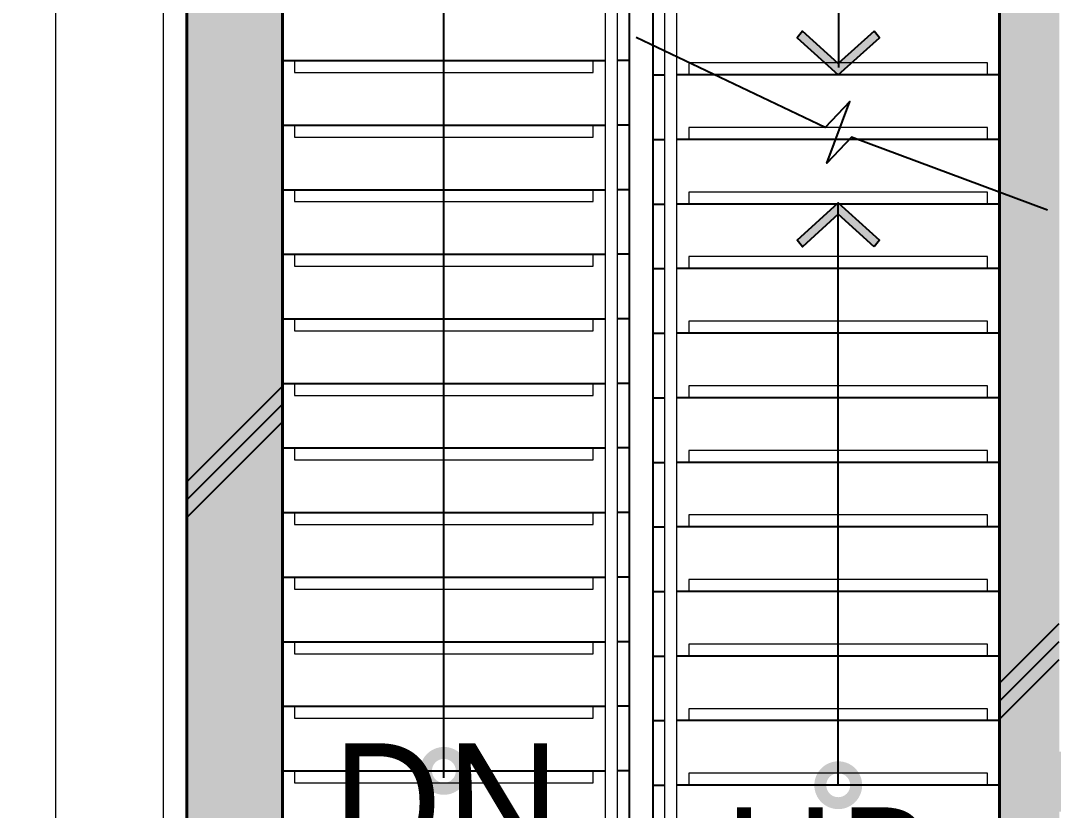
# Model space of a CAD drawing. Header units: millimetres. Extents: x 4739419 to 5837985, y 2291271 to 3446271.
# Drawn here: x 4986966 to 4991287, y 2420746 to 2424048 of the extents above; entities that cross this region are included whole.
import ezdxf
from ezdxf.enums import TextEntityAlignment as Align

# ---------------------------------------------------------------- set-up
doc = ezdxf.new("R2010")
doc.units = ezdxf.units.MM
doc.layers.get('0').update_dxf_attribs({"color": 255})
for name, color, linetype, lineweight in [('A-XXXX-TXT2', 9, 'Continuous', 25), ('XR-평면도$0$A-CNTL', 9, 'Continuous', 15), ('XR-평면도$0$A-CONC-LIN1', 9, 'Continuous', 40), ('XR-평면도$0$A-ELEV-LIN3', 9, 'Continuous', 18), ('XR-평면도$0$A-SSXM-STAIR', 9, 'Continuous', 25), ('XR-평면도$0$A-SSXS-HAND', 9, 'Continuous', 20), ('XR-평면도$0$A-XXXX-HATC', 9, 'Continuous', 18), ('XR-평면도$0$A-XXXX-SYMB', 9, 'Continuous', 25)]:
    doc.layers.add(name, color=color, linetype=linetype, lineweight=lineweight)
doc.layers.add('XR-평면도$0$A-CONC-SOLD', color=9, linetype='Continuous')
doc.styles.add('맑은 고딕', font='malgun.ttf')

# ---------------------------------------------------------------- blocks, each defined once
blk = doc.blocks.new('XR-평면도$0$ARROW')
blk.add_lwpolyline([(-0.002, 0.87), (0.738, 0), (-0.002, -0.87), (0.15, -1), (1, 0), (0.15, 1)], close=True)
for points in [[(-0.002, 0.87), (0.15, 1), (0.738, 0), (1, 0)], [(0.738, 0), (1, 0), (-0.002, -0.87), (0.15, -1)]]:
    blk.add_solid(points)
blk = doc.blocks.new('XR-평면도$0$계단실(기준층)230530')
at = {"layer": 'XR-평면도$0$A-ELEV-LIN3'}
for points in [[(-3337641.1, 1603160.6), (-3337641.1, 1603110.6), (-3336391.1, 1603110.6), (-3336391.1, 1603160.6)], [(-3334741.1, 1603100.6), (-3334741.1, 1603150.6), (-3335991.1, 1603150.6), (-3335991.1, 1603100.6)], [(-3337641.1, 1602890.6), (-3337641.1, 1602840.6), (-3336391.1, 1602840.6), (-3336391.1, 1602890.6)], [(-3334741.1, 1602830.6), (-3334741.1, 1602880.6), (-3335991.1, 1602880.6), (-3335991.1, 1602830.6)], [(-3337641.1, 1602620.6), (-3337641.1, 1602570.6), (-3336391.1, 1602570.6), (-3336391.1, 1602620.6)], [(-3334741.1, 1602560.6), (-3334741.1, 1602610.6), (-3335991.1, 1602610.6), (-3335991.1, 1602576.5)], [(-3335991.1, 1602576.5), (-3335991.1, 1602560.6)], [(-3337641.1, 1602350.6), (-3337641.1, 1602300.6), (-3336391.1, 1602300.6), (-3336391.1, 1602350.6)], [(-3334741.1, 1602290.6), (-3334741.1, 1602340.6), (-3335991.1, 1602340.6), (-3335991.1, 1602290.6)], [(-3337641.1, 1602080.6), (-3337641.1, 1602030.6), (-3336391.1, 1602030.6), (-3336391.1, 1602080.6)], [(-3334741.1, 1602020.6), (-3334741.1, 1602070.6), (-3335991.1, 1602070.6), (-3335991.1, 1602020.6)], [(-3337641.1, 1601810.6), (-3337641.1, 1601760.6), (-3336391.1, 1601760.6), (-3336391.1, 1601810.6)], [(-3334741.1, 1601750.6), (-3334741.1, 1601800.6), (-3335991.1, 1601800.6), (-3335991.1, 1601750.6)], [(-3337641.1, 1601540.6), (-3337641.1, 1601490.6), (-3336391.1, 1601490.6), (-3336391.1, 1601540.6)], [(-3334741.1, 1601480.6), (-3334741.1, 1601530.6), (-3335991.1, 1601530.6), (-3335991.1, 1601480.6)], [(-3337641.1, 1601270.6), (-3337641.1, 1601220.6), (-3336391.1, 1601220.6), (-3336391.1, 1601270.6)], [(-3334741.1, 1601210.6), (-3334741.1, 1601260.6), (-3335991.1, 1601260.6), (-3335991.1, 1601210.6)], [(-3337641.1, 1601000.6), (-3337641.1, 1600950.6), (-3336391.1, 1600950.6), (-3336391.1, 1601000.6)], [(-3334741.1, 1600940.6), (-3334741.1, 1600990.6), (-3335991.1, 1600990.6), (-3335991.1, 1600940.6)], [(-3337641.1, 1600730.6), (-3337641.1, 1600680.6), (-3336391.1, 1600680.6), (-3336391.1, 1600730.6)], [(-3334741.1, 1600670.6), (-3334741.1, 1600720.6), (-3335991.1, 1600720.6), (-3335991.1, 1600670.6)], [(-3337641.1, 1600460.6), (-3337641.1, 1600410.6), (-3336391.1, 1600410.6), (-3336391.1, 1600460.6)], [(-3334741.1, 1600400.6), (-3334741.1, 1600450.6), (-3335991.1, 1600450.6), (-3335991.1, 1600400.6)], [(-3337641.1, 1600190.6), (-3337641.1, 1600140.6), (-3336391.1, 1600140.6), (-3336391.1, 1600190.6)], [(-3334741.1, 1600130.6), (-3334741.1, 1600180.6), (-3335991.1, 1600180.6), (-3335991.1, 1600130.6)]]:
    blk.add_lwpolyline(points, dxfattribs=at)
at = {"layer": 'XR-평면도$0$A-SSXM-STAIR'}
for points in [[(-3336141.1, 1599960.6), (-3336141.1, 1603870.6), (-3336241.1, 1603870.6), (-3336241.1, 1599960.6), (-3336141.1, 1599960.6)], [(-3337691.1, 1603160.6), (-3336341.1, 1603160.6)], [(-3336241.1, 1603160.6), (-3336291.1, 1603160.6)], [(-3336241.1, 1603160.6), (-3336291.1, 1603160.6)], [(-3336141.1, 1603100.6), (-3336091.1, 1603100.6)], [(-3334691.1, 1603100.6), (-3336041.1, 1603100.6)], [(-3337691.1, 1602890.6), (-3336341.1, 1602890.6)], [(-3336241.1, 1602890.6), (-3336291.1, 1602890.6)], [(-3336241.1, 1602890.6), (-3336291.1, 1602890.6)], [(-3336141.1, 1602830.6), (-3336091.1, 1602830.6)], [(-3334691.1, 1602830.6), (-3336041.1, 1602830.6)], [(-3337691.1, 1602620.6), (-3336341.1, 1602620.6)], [(-3336241.1, 1602620.6), (-3336291.1, 1602620.6)], [(-3336241.1, 1602620.6), (-3336291.1, 1602620.6)], [(-3336141.1, 1602560.6), (-3336091.1, 1602560.6)], [(-3334691.1, 1602560.6), (-3336041.1, 1602560.6)], [(-3337691.1, 1602350.6), (-3336341.1, 1602350.6)], [(-3336241.1, 1602350.6), (-3336291.1, 1602350.6)], [(-3336241.1, 1602350.6), (-3336291.1, 1602350.6)], [(-3336141.1, 1602290.6), (-3336091.1, 1602290.6)], [(-3334691.1, 1602290.6), (-3336041.1, 1602290.6)], [(-3337691.1, 1602080.6), (-3336341.1, 1602080.6)], [(-3336241.1, 1602080.6), (-3336291.1, 1602080.6)], [(-3336241.1, 1602080.6), (-3336291.1, 1602080.6)], [(-3336141.1, 1602020.6), (-3336091.1, 1602020.6)], [(-3334691.1, 1602020.6), (-3336041.1, 1602020.6)], [(-3337691.1, 1601810.6), (-3336341.1, 1601810.6)], [(-3336241.1, 1601810.6), (-3336291.1, 1601810.6)], [(-3336241.1, 1601810.6), (-3336291.1, 1601810.6)], [(-3336141.1, 1601750.6), (-3336091.1, 1601750.6)], [(-3334691.1, 1601750.6), (-3336041.1, 1601750.6)], [(-3337691.1, 1601540.6), (-3336341.1, 1601540.6)], [(-3336241.1, 1601540.6), (-3336291.1, 1601540.6)], [(-3336241.1, 1601540.6), (-3336291.1, 1601540.6)], [(-3336141.1, 1601480.6), (-3336091.1, 1601480.6)], [(-3334691.1, 1601480.6), (-3336041.1, 1601480.6)], [(-3337691.1, 1601270.6), (-3336341.1, 1601270.6)], [(-3336241.1, 1601270.6), (-3336291.1, 1601270.6)], [(-3336241.1, 1601270.6), (-3336291.1, 1601270.6)], [(-3336141.1, 1601210.6), (-3336091.1, 1601210.6)], [(-3334691.1, 1601210.6), (-3336041.1, 1601210.6)], [(-3337691.1, 1601000.6), (-3336341.1, 1601000.6)], [(-3336241.1, 1601000.6), (-3336291.1, 1601000.6)], [(-3336241.1, 1601000.6), (-3336291.1, 1601000.6)], [(-3336141.1, 1600940.6), (-3336091.1, 1600940.6)], [(-3334691.1, 1600940.6), (-3336041.1, 1600940.6)], [(-3337691.1, 1600730.6), (-3336341.1, 1600730.6)], [(-3336241.1, 1600730.6), (-3336291.1, 1600730.6)], [(-3336241.1, 1600730.6), (-3336291.1, 1600730.6)], [(-3336141.1, 1600670.6), (-3336091.1, 1600670.6)], [(-3334691.1, 1600670.6), (-3336041.1, 1600670.6)], [(-3337691.1, 1600460.6), (-3336341.1, 1600460.6)], [(-3336241.1, 1600460.6), (-3336291.1, 1600460.6)], [(-3336241.1, 1600460.6), (-3336291.1, 1600460.6)], [(-3336141.1, 1600400.6), (-3336091.1, 1600400.6)], [(-3334691.1, 1600400.6), (-3336041.1, 1600400.6)], [(-3337691.1, 1600190.6), (-3336341.1, 1600190.6)], [(-3336241.1, 1600190.6), (-3336291.1, 1600190.6)], [(-3336241.1, 1600190.6), (-3336291.1, 1600190.6)], [(-3336141.1, 1600130.6), (-3336091.1, 1600130.6)], [(-3334691.1, 1600130.6), (-3336041.1, 1600130.6)]]:
    blk.add_lwpolyline(points, dxfattribs=at)
at = {"layer": 'XR-평면도$0$A-SSXS-HAND'}
for points in [[(-3336041.1, 1602630.3), (-3336041.1, 1603970.6), (-3336341.1, 1603970.6), (-3336341.1, 1599860.6), (-3336041.1, 1599860.6), (-3336041.1, 1602630.3)], [(-3336091.1, 1602654), (-3336091.1, 1603920.6), (-3336291.1, 1603920.6), (-3336291.1, 1599910.6), (-3336091.1, 1599910.6), (-3336091.1, 1602654)]]:
    blk.add_lwpolyline(points, dxfattribs=at)
at = {"layer": 'XR-평면도$0$A-XXXX-SYMB'}
for points in [[(-3337015.7, 1600161), (-3337015.7, 1604476), (-3335365.7, 1604476), (-3335365.7, 1603131)], [(-3334491.1, 1602534.4), (-3335310.7, 1602840), (-3335414.1, 1602731.4), (-3335318.1, 1602989.8), (-3335421.4, 1602881.2), (-3336211.9, 1603256.3)], [(-3335366.1, 1600130.6), (-3335366.1, 1602560.6)]]:
    blk.add_lwpolyline(points, dxfattribs=at)
at = {"layer": 'XR-평면도$0$A-XXXX-SYMB', "const_width": 150}
for points in [[(-3337041.1, 1600190.6, 1), (-3336991.1, 1600190.6, 1)], [(-3335391.1, 1600130.6, 1), (-3335341.1, 1600130.6, 1)]]:
    blk.add_lwpolyline(points, format="xyb", close=True, dxfattribs=at)
at = {"layer": 'XR-평면도$0$A-XXXX-SYMB', "yscale": 172.3206394866575, "zscale": 183.004177226685, "rotation": 270}
for p, xscale in [((-3335366.1, 1603283.6), 183.004177226685), ((-3335366.1, 1602382.6), -183.004177226685)]:
    blk.add_blockref('XR-평면도$0$ARROW', p, dxfattribs=dict(at, xscale=xscale))
blk = doc.blocks.new('XR-평면도$0$중심선(210216)')
at = {"layer": 'XR-평면도$0$A-CNTL', "ltscale": 300}
blk.add_lwpolyline([(121000, 206000), (121000, -10000)], dxfattribs=at)
blk = doc.blocks.new('XR-평면도$0$CORE_03_06_B2F 3F에서8F (230330)')
at = {"layer": 'XR-평면도$0$A-CONC-SOLD'}
h = blk.add_hatch(dxfattribs=at)
h.set_pattern_fill('CONC', color=256, scale=100, angle=180)
h.set_pattern_definition([(225, (259193, 729020.6), (2121.32, -2121.32), []), (225, (259193, 728945.6), (2121.32, -2121.32), []), (225, (259193, 728870.6), (2121.32, -2121.32), [])])
h.paths.add_polyline_path([(0, 0), (10950, 0), (10950, 10700), (10550, 10700), (10550, 10000), (7300, 10000), (7300, 9550), (7550, 9550), (7550, 9750), (10550, 9750), (10550, 7250), (8850, 7250), (8850, 7000), (10550, 7000), (10550, 400), (7550, 400), (7550, 7000), (7750, 7000), (7750, 7250), (7550, 7250), (7550, 8450), (7300, 8450), (7300, 5550), (6850, 5550), (6850, 5300), (7300, 5300), (7300, 400), (3500, 400), (3500, 900), (3250, 900), (3250, 400), (400, 400), (400, 2700), (3250, 2700), (3250, 2200), (3500, 2200), (3500, 3500), (3250, 3500), (3250, 2950), (400, 2950), (400, 5300), (3250, 5300), (3250, 4700), (3500, 4700), (3500, 5300), (5750, 5300), (5750, 5550), (5300, 5550), (5300, 7900), (5050, 7900), (5050, 5550), (400, 5550), (400, 9100), (1300, 9100), (1300, 9350), (400, 9350), (400, 12000), (2400, 12000), (2400, 9350), (1915, 9350), (1915, 9100), (3550, 9100), (3550, 9350), (2650, 9350), (2650, 12000), (5050, 12000), (5050, 9350), (4150, 9350), (4150, 9100), (5300, 9100), (5300, 12000), (5750, 12000), (5750, 12400), (0, 12400)])
h.paths.add_polyline_path([(6850, 12000), (10550, 12000), (10550, 11800), (10950, 11800), (10950, 12400), (6850, 12400)], flags=17)
at = {"layer": 'XR-평면도$0$A-XXXX-HATC'}
h = blk.add_hatch(color=253, dxfattribs=at)
h.dxf.hatch_style = 1
h.paths.add_polyline_path([(0, 12400), (0, 0), (10950, 0), (10950, 10685), (10550, 10685), (10550, 10000), (7300, 10000), (7300, 9615), (7550, 9615), (7550, 9750), (10550, 9750), (10550, 7250), (8765, 7250), (8765, 7000), (10550, 7000), (10550, 400), (7550, 400), (7550, 7000), (7635, 7000), (7635, 7250), (7550, 7250), (7550, 8485), (7300, 8485), (7300, 5550), (6865, 5550), (6865, 5300), (7300, 5300), (7300, 400), (3500, 400), (3500, 900), (3250, 900), (3250, 400), (400, 400), (400, 2700), (3250, 2700), (3250, 2200), (3500, 2200), (3500, 3475), (3250, 3475), (3250, 2950), (400, 2950), (400, 5300), (3250, 5300), (3250, 4775), (3500, 4775), (3500, 5300), (5735, 5300), (5735, 5550), (400, 5550), (400, 9100), (1285, 9100), (1285, 9350), (400, 9350), (400, 12000), (2400, 12000), (2400, 9350), (1915, 9350), (1915, 9100), (4235, 9100), (4235, 9350), (2650, 9350), (2650, 12000), (5050, 12000), (5050, 9350), (4865, 9350), (4865, 9100), (5300, 9100), (5300, 12000), (5735, 12000), (5735, 12400)])
h.paths.add_polyline_path([(6865, 12000), (6865, 12400), (10950, 12400), (10950, 11815), (10550, 11815), (10550, 12000)])
at = {"layer": 'XR-평면도$0$A-CONC-LIN1'}
for points in [[(5735, 12400), (0, 12400), (0, 0), (10950, 0), (10950, 10685), (10550, 10685)], [(7550, 400), (10550, 400), (10550, 7000)], [(7550, 7000), (7550, 400)]]:
    blk.add_lwpolyline(points, dxfattribs=at)

msp = doc.modelspace()

# ---------------------------------------------------------------- linework, layer by layer
at = {"layer": 'XR-평면도$0$A-ELEV-LIN3'}
for points in [[(5001611.8, 2425791.2), (5001611.8, 2427291.2), (5000011.8, 2427291.2), (5000011.8, 2426391.2), (4987761.8, 2426391.2), (4987761.8, 2426991.2), (4986461.8, 2426991.2), (4986461.8, 2425291.2), (4987561.8, 2425291.2), (4987561.8, 2413991.2), (4931661.8, 2413991.2), (4931661.8, 2425291.2), (4932761.8, 2425291.2), (4932761.8, 2426991.2), (4931461.8, 2426991.2), (4931461.8, 2426391.2), (4921761.8, 2426391.2), (4921761.8, 2426991.2), (4920461.8, 2426991.2), (4920461.8, 2425291.2), (4921561.8, 2425291.2), (4921561.8, 2413991.2), (4881111.8, 2413991.2)], [(5001611.8, 2425791.2), (5001611.8, 2427291.2), (5000011.8, 2427291.2), (5000011.8, 2426391.2), (4987761.8, 2426391.2), (4987761.8, 2426991.2), (4986461.8, 2426991.2), (4986461.8, 2425291.2), (4987561.8, 2425291.2), (4987561.8, 2413991.2), (4931661.8, 2413991.2), (4931661.8, 2425291.2), (4932761.8, 2425291.2), (4932761.8, 2426991.2), (4931461.8, 2426991.2), (4931461.8, 2426391.2), (4921761.8, 2426391.2), (4921761.8, 2426991.2), (4920461.8, 2426991.2), (4920461.8, 2425291.2), (4921561.8, 2425291.2), (4921561.8, 2413991.2), (4881111.8, 2413991.2)], [(5001611.8, 2425791.2), (5001611.8, 2427291.2), (5000011.8, 2427291.2), (5000011.8, 2426391.2), (4987761.8, 2426391.2), (4987761.8, 2426991.2), (4986461.8, 2426991.2), (4986461.8, 2425291.2), (4987561.8, 2425291.2), (4987561.8, 2413991.2), (4931661.8, 2413991.2), (4931661.8, 2425291.2), (4932761.8, 2425291.2), (4932761.8, 2426991.2), (4931461.8, 2426991.2), (4931461.8, 2426391.2), (4921761.8, 2426391.2), (4921761.8, 2426991.2), (4920461.8, 2426991.2), (4920461.8, 2425291.2), (4921561.8, 2425291.2), (4921561.8, 2413991.2), (4881111.8, 2413991.2)], [(5001511.8, 2425791.2), (5001511.8, 2427191.2), (5000111.8, 2427191.2), (5000111.8, 2426291.2), (4987661.8, 2426291.2), (4987661.8, 2426891.2), (4986561.8, 2426891.2), (4986561.8, 2425391.2), (4987661.8, 2425391.2), (4987661.8, 2413891.2), (4931561.8, 2413891.2), (4931561.8, 2425391.2), (4932661.8, 2425391.2), (4932661.8, 2426891.2), (4931561.8, 2426891.2), (4931561.8, 2426291.2), (4921661.8, 2426291.2)], [(5001511.8, 2425791.2), (5001511.8, 2427191.2), (5000111.8, 2427191.2), (5000111.8, 2426291.2), (4987661.8, 2426291.2), (4987661.8, 2426891.2), (4986561.8, 2426891.2), (4986561.8, 2425391.2), (4987661.8, 2425391.2), (4987661.8, 2413891.2), (4931561.8, 2413891.2), (4931561.8, 2425391.2), (4932661.8, 2425391.2), (4932661.8, 2426891.2), (4931561.8, 2426891.2), (4931561.8, 2426291.2), (4921661.8, 2426291.2)], [(5001511.8, 2425791.2), (5001511.8, 2427191.2), (5000111.8, 2427191.2), (5000111.8, 2426291.2), (4987661.8, 2426291.2), (4987661.8, 2426891.2), (4986561.8, 2426891.2), (4986561.8, 2425391.2), (4987661.8, 2425391.2), (4987661.8, 2413891.2), (4931561.8, 2413891.2), (4931561.8, 2425391.2), (4932661.8, 2425391.2), (4932661.8, 2426891.2), (4931561.8, 2426891.2), (4931561.8, 2426291.2), (4921661.8, 2426291.2)]]:
    msp.add_lwpolyline(points, dxfattribs=at)

# ---------------------------------------------------------------- block references
msp.add_blockref('XR-평면도$0$계단실(기준층)230530', (8325752.9, 820720.6))
msp.add_blockref('XR-평면도$0$계단실(기준층)230530', (8325752.9, 820720.6))
msp.add_blockref('XR-평면도$0$계단실(기준층)230530', (8325752.9, 820720.6))
at = {"rotation": 180}
msp.add_blockref('XR-평면도$0$CORE_03_06_B2F 3F에서8F (230330)', (4998611.8, 2426291.2), dxfattribs=at)
msp.add_blockref('XR-평면도$0$CORE_03_06_B2F 3F에서8F (230330)', (4998611.8, 2426291.2), dxfattribs=at)
msp.add_blockref('XR-평면도$0$CORE_03_06_B2F 3F에서8F (230330)', (4998611.8, 2426291.2), dxfattribs=at)
at = {"layer": 'XR-평면도$0$A-CNTL'}
msp.add_blockref('XR-평면도$0$중심선(210216)', (4866111.8, 2336391.2), dxfattribs=at)

# ---------------------------------------------------------------- texts
at = {"layer": 'A-XXXX-TXT2', "ltscale": 100, "style": '맑은 고딕'}
for s, p in [('DN', (4988746.4, 2420776.5)), ('UP', (4990339.3, 2420509.3))]:
    msp.add_text(s, height=500, dxfattribs=at).set_placement(p, align=Align.MIDDLE_CENTER)

doc.saveas('drawing.dxf')
